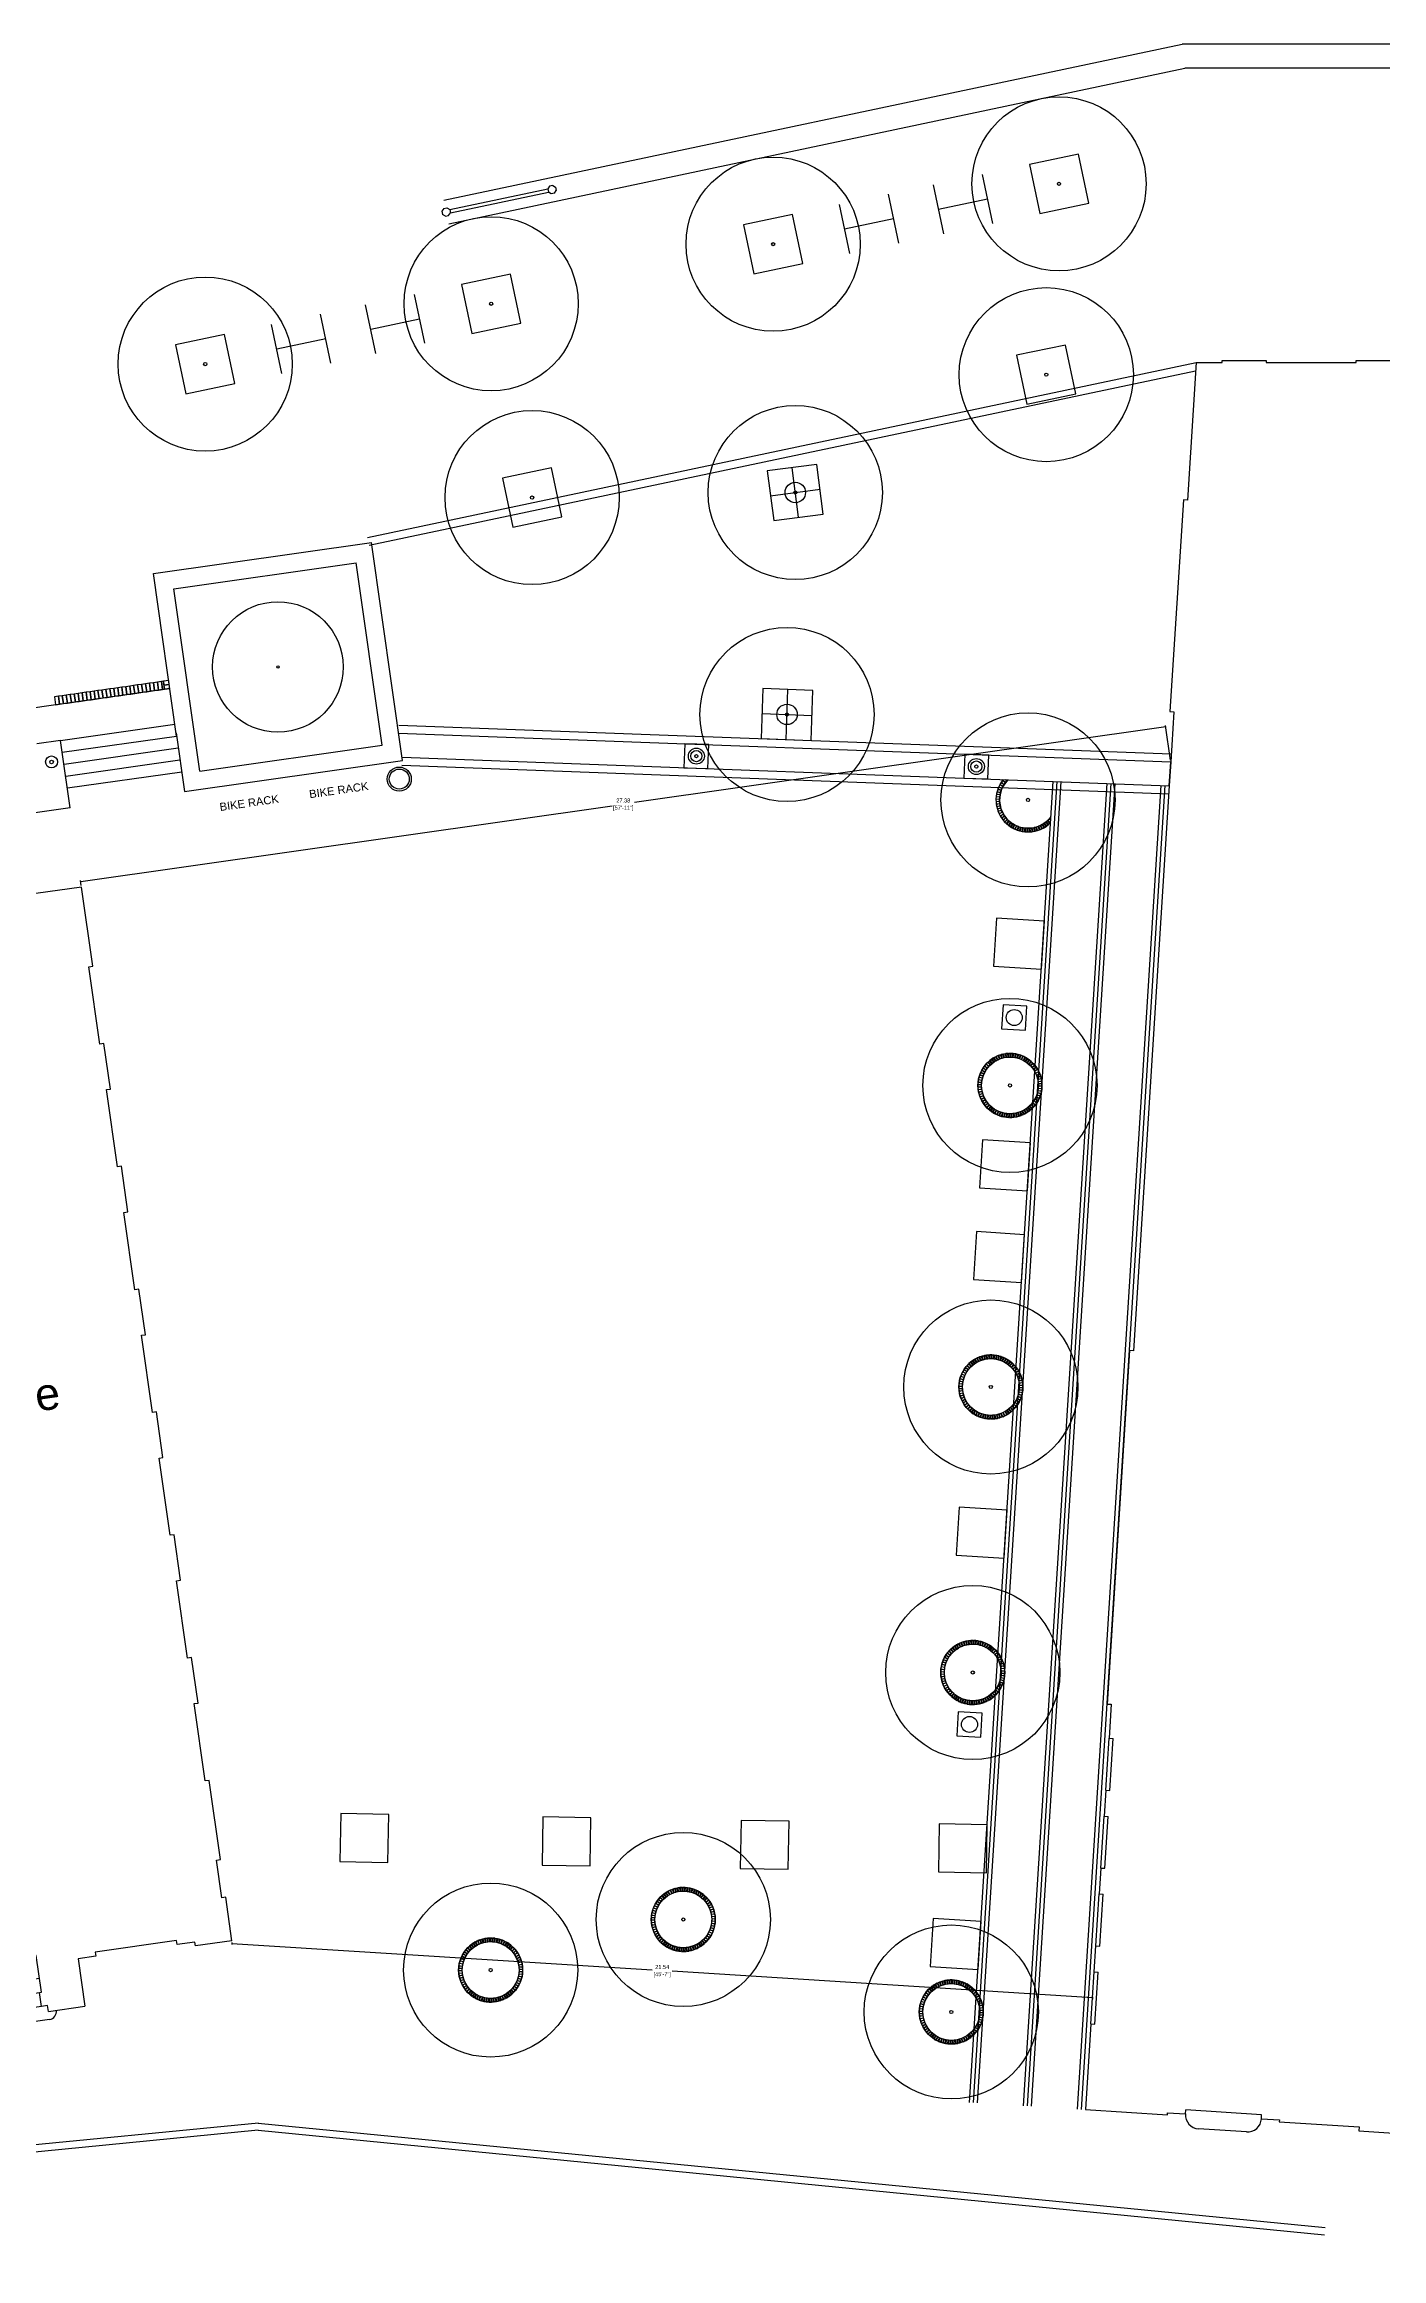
# Model space of a CAD drawing. Extents: x 4 to 262, y -261 to 351.
# Drawn here: x 83.2 to 116.6, y 247.6 to 302.9 of the extents above; entities that cross this region are included whole.
import ezdxf

# ---------------------------------------------------------------- set-up
doc = ezdxf.new("R2010")
doc.units = 0
doc.header["$LTSCALE"] = 0.1
doc.header["$MEASUREMENT"] = 0
doc.header["$PDMODE"] = 3
doc.linetypes.add('DASHEDX2', pattern=[1.5, 1, -0.5])
doc.layers.get('0').update_dxf_attribs({"color": 102})
for name, color, linetype in [('Above', 2, 'Continuous'), ('Cars', 4, 'Continuous'), ('Details', 9, 'Continuous'), ('Edge', 1, 'Continuous'), ('Hatch and Paving', 252, 'Continuous'), ('HIDDEN', 204, 'Continuous'), ('Poche', 6, 'Continuous'), ('Text', 7, 'Continuous'), ('Trees', 3, 'Continuous')]:
    doc.layers.add(name, color=color, linetype=linetype)
doc.styles.get("Standard").update_dxf_attribs({"font": 'Arial.ttf'})
doc.dimstyles.get("Standard").update_dxf_attribs({"dimtxt": 0.1, "dimasz": 0.03, "dimexe": 0.03, "dimexo": 0.04, "dimgap": 0.04, "dimtad": 0, "dimtih": 1, "dimtoh": 1, "dimzin": 0, "dimdsep": 46, "dimtxsty": 'Standard', "dimblk": 'ARCHTICK', "dimblk1": 'ARCHTICK', "dimblk2": 'ARCHTICK', "dimcen": 0.09, "dimclrd": 256, "dimclre": 256, "dimadec": 0, "dimazin": 0, "dimtfac": 1, "dimtofl": 0, "dimtmove": 1, "dimatfit": 3, "dimfxl": 1, "dimtolj": 1, "dimtzin": 0, "dimlwe": -1, "dimarcsym": 0})

# ---------------------------------------------------------------- blocks, each defined once
blk = doc.blocks.new('Tree 1')
for radius in [2.175, 0.04]:
    blk.add_circle((19.781, 19.848), radius)
blk = doc.blocks.new('Trash Can 1')
at = {"layer": 'Edge'}
blk.add_lwpolyline([(104.689, 206.385), (105.289, 206.385), (105.289, 206.985), (104.689, 206.985)], close=True, dxfattribs=at)
blk.add_circle((104.989, 206.685), 0.2, dxfattribs=at)
blk = doc.blocks.new('*U79')
at = {"layer": 'Hatch and Paving'}
blk.add_lwpolyline([(-0.025, -0.045), (0.025, -0.045), (0.025, 0.045), (-0.025, 0.045)], close=True, dxfattribs=at)
blk = doc.blocks.new('*U80')
at = {"layer": 'Poche', "color": 0, "linetype": 'ByBlock', "lineweight": -2, "transparency": 16777216}
for p, rotation in [((135.379, 214.164), 67.5), ((135.404, 214.218), 63), ((135.433, 214.27), 58.50000000000001), ((135.466, 214.319), 54), ((135.503, 214.366), 49.50000000000001), ((135.543, 214.409), 45), ((135.587, 214.45), 40.49999999999999), ((135.633, 214.486), 35.99999999999999), ((135.682, 214.519), 31.50000000000001), ((135.734, 214.548), 27), ((135.788, 214.573), 22.5), ((135.844, 214.594), 17.99999999999999), ((135.901, 214.61), 13.49999999999998), ((135.959, 214.621), 8.999999999999945), ((136.018, 214.628), 4.499999999999928), ((136.136, 214.628), 355.5000000000001), ((136.195, 214.621), 351.0000000000001), ((136.253, 214.61), 346.5000000000001), ((136.31, 214.594), 342.0000000000001), ((136.366, 214.573), 337.5000000000001), ((136.42, 214.548), 333), ((136.471, 214.519), 328.5), ((136.521, 214.486), 324), ((136.567, 214.45), 319.5), ((136.611, 214.409), 315), ((136.651, 214.366), 310.5), ((136.688, 214.319), 306), ((136.721, 214.27), 301.5), ((136.75, 214.218), 297), ((136.774, 214.164), 292.5000000000001), ((135.324, 213.935), 85.5), ((135.322, 213.876), 90), ((135.324, 213.816), 94.5), ((135.331, 213.994), 81), ((135.331, 213.757), 99.00000000000001), ((135.343, 214.052), 76.5), ((135.343, 213.699), 103.5), ((135.359, 214.109), 72), ((135.359, 213.642), 108), ((135.379, 213.587), 112.5), ((136.774, 213.587), 247.5), ((136.795, 214.109), 288), ((136.795, 213.642), 252), ((136.811, 214.052), 283.5000000000001), ((136.811, 213.699), 256.5), ((136.823, 213.994), 279), ((136.823, 213.757), 261), ((136.83, 213.935), 274.5), ((136.83, 213.816), 265.5), ((136.832, 213.876), 270), ((135.404, 213.533), 117), ((135.433, 213.481), 121.5), ((135.466, 213.432), 126), ((135.503, 213.385), 130.5), ((135.543, 213.342), 135), ((135.587, 213.301), 139.5), ((135.633, 213.265), 144), ((135.682, 213.232), 148.5), ((135.734, 213.203), 153), ((135.788, 213.178), 157.5), ((135.844, 213.157), 162.0000000000001), ((135.901, 213.141), 166.5000000000001), ((135.959, 213.13), 171), ((136.018, 213.123), 175.5000000000001), ((136.077, 213.121), 180), ((136.136, 213.123), 184.4999999999999), ((136.195, 213.13), 189), ((136.253, 213.141), 193.4999999999999), ((136.31, 213.157), 198), ((136.366, 213.178), 202.5), ((136.42, 213.203), 207), ((136.471, 213.232), 211.5), ((136.521, 213.265), 216), ((136.567, 213.301), 220.5), ((136.611, 213.342), 225.0000000000001), ((136.651, 213.385), 229.5), ((136.688, 213.432), 234), ((136.721, 213.481), 238.5), ((136.75, 213.533), 243)]:
    blk.add_blockref('*U79', p, dxfattribs=dict(at, rotation=rotation))
blk.add_blockref('*U79', (136.077, 214.631), dxfattribs=at)
blk = doc.blocks.new('Lamp 2')
at = {"layer": 'Details'}
blk.add_lwpolyline([(108.183, 231.794), (108.783, 231.794), (108.783, 232.394), (108.183, 232.394)], close=True, dxfattribs=at)
for radius in [0.2, 0.14]:
    blk.add_circle((108.483, 232.094), radius, dxfattribs=at)
at = {"layer": 'Poche'}
blk.add_circle((108.483, 232.094), 0.04, dxfattribs=at)
blk = doc.blocks.new('Trash Can 2')
at = {"layer": 'Edge'}
for radius in [0.3, 0.25]:
    blk.add_circle((98.649, 228.958), radius, dxfattribs=at)
blk = doc.blocks.new('RISD Auditorium')
at = {"layer": 'Above', "linetype": 'DASHEDX2'}
for p, q in [((138.366, 283.258), (140.062, 283.366)), ((142.358, 283.511), (144.054, 283.618)), ((134.374, 283.006), (136.07, 283.113))]:
    blk.add_line(p, q, dxfattribs=at)
at = {"layer": 'Edge'}
for p, q in [((126.796, 246.661), (126.796, 247.961)), ((126.796, 244.711), (126.796, 246.011)), ((126.796, 242.761), (126.796, 244.061)), ((126.796, 240.811), (126.796, 242.111)), ((130.846, 238.361), (129.646, 238.361))]:
    blk.add_line(p, q, dxfattribs=at)
for centre, start, end in [((129.646, 238.711), 180, 270), ((130.846, 238.711), 270, 0)]:
    blk.add_arc(centre, 0.35, start, end, dxfattribs=at)
at = {"layer": 'Poche'}
for p, q in [((150.995, 283.992), (149.897, 283.923)), ((149.897, 283.923), (149.9, 283.873)), ((150.998, 283.943), (150.995, 283.992)), ((151.647, 283.984), (150.998, 283.943)), ((151.696, 238.661), (151.647, 283.984)), ((140.212, 283.375), (140.062, 283.366)), ((140.062, 283.366), (140.11, 282.617)), ((140.39, 283.417), (140.21, 283.405)), ((140.21, 283.405), (140.212, 283.375)), ((140.658, 283.454), (140.389, 283.436)), ((140.389, 283.436), (140.39, 283.417)), ((140.656, 283.488), (141.754, 283.558)), ((140.656, 283.488), (140.658, 283.454)), ((141.754, 283.558), (141.756, 283.523)), ((141.756, 283.523), (142.025, 283.54)), ((142.025, 283.54), (142.027, 283.52)), ((142.027, 283.52), (142.206, 283.531)), ((142.206, 283.531), (142.208, 283.502)), ((142.208, 283.502), (142.358, 283.511)), ((142.358, 283.511), (142.405, 282.762)), ((144.204, 283.628), (144.054, 283.618)), ((144.054, 283.618), (144.102, 282.87)), ((144.382, 283.669), (144.202, 283.658)), ((144.202, 283.658), (144.204, 283.628)), ((144.65, 283.706), (144.381, 283.689)), ((144.381, 283.689), (144.382, 283.669)), ((146.594, 283.864), (144.648, 283.741)), ((144.648, 283.741), (144.65, 283.706)), ((146.603, 283.715), (146.594, 283.864)), ((147.651, 283.781), (146.603, 283.715)), ((147.655, 283.731), (147.651, 283.781)), ((149.9, 283.873), (147.655, 283.731)), ((130.785, 282.713), (131.833, 282.78)), ((131.824, 282.93), (133.77, 283.053)), ((131.833, 282.78), (131.824, 282.93)), ((133.77, 283.053), (133.772, 283.018)), ((133.772, 283.018), (134.041, 283.035)), ((134.041, 283.035), (134.043, 283.015)), ((134.043, 283.015), (134.222, 283.026)), ((134.222, 283.026), (134.224, 282.996)), ((134.224, 282.996), (134.374, 283.006)), ((134.374, 283.006), (134.421, 282.257)), ((136.22, 283.123), (136.07, 283.113)), ((136.07, 283.113), (136.118, 282.365)), ((136.398, 283.164), (136.218, 283.153)), ((136.218, 283.153), (136.22, 283.123)), ((136.666, 283.201), (136.397, 283.184)), ((136.397, 283.184), (136.398, 283.164)), ((136.664, 283.236), (137.762, 283.305)), ((136.664, 283.236), (136.666, 283.201)), ((137.762, 283.305), (137.764, 283.27)), ((137.764, 283.27), (138.033, 283.287)), ((138.033, 283.287), (138.035, 283.267)), ((138.035, 283.267), (138.214, 283.279)), ((138.214, 283.279), (138.216, 283.249)), ((138.216, 283.249), (138.366, 283.258)), ((138.366, 283.258), (138.413, 282.51)), ((139.285, 282.189), (139.238, 282.938)), ((142.405, 282.762), (144.102, 282.87)), ((143.277, 282.442), (143.23, 283.19)), ((126.796, 282.411), (127.445, 282.452)), ((126.796, 282.411), (126.796, 278.961)), ((127.442, 282.502), (128.54, 282.571)), ((127.445, 282.452), (127.442, 282.502)), ((128.54, 282.571), (128.543, 282.521)), ((128.543, 282.521), (130.788, 282.664)), ((130.788, 282.664), (130.785, 282.713)), ((134.421, 282.257), (136.118, 282.365)), ((135.293, 281.937), (135.246, 282.685)), ((138.413, 282.51), (140.11, 282.617)), ((126.796, 278.961), (126.696, 278.961)), ((126.696, 278.961), (126.696, 273.661)), ((126.696, 273.661), (126.796, 273.661)), ((126.796, 273.661), (126.796, 272.411)), ((126.796, 272.411), (126.796, 271.811)), ((126.796, 271.811), (126.796, 257.661)), ((126.796, 257.661), (126.696, 257.661)), ((126.696, 257.661), (126.696, 248.811)), ((126.696, 248.811), (126.796, 248.811)), ((126.796, 248.811), (126.796, 247.961)), ((126.796, 247.961), (126.896, 247.961)), ((126.896, 246.661), (126.896, 247.961)), ((126.796, 246.661), (126.796, 246.011)), ((126.796, 246.661), (126.896, 246.661)), ((126.796, 246.661), (126.896, 246.661)), ((126.796, 246.011), (126.896, 246.011)), ((126.896, 244.711), (126.896, 246.011)), ((126.796, 244.711), (126.796, 244.061)), ((126.796, 244.711), (126.896, 244.711)), ((126.796, 244.711), (126.896, 244.711)), ((126.796, 244.061), (126.896, 244.061)), ((126.896, 242.761), (126.896, 244.061)), ((126.796, 242.761), (126.896, 242.761)), ((126.796, 242.111), (126.796, 242.761)), ((126.796, 242.761), (126.896, 242.761)), ((126.796, 242.111), (126.896, 242.111)), ((126.896, 240.811), (126.896, 242.111)), ((126.796, 240.811), (126.796, 238.661)), ((126.796, 240.811), (126.896, 240.811)), ((126.796, 238.661), (128.846, 238.661)), ((128.846, 238.661), (128.846, 238.711)), ((128.846, 238.711), (129.296, 238.711)), ((129.296, 238.711), (129.296, 238.811)), ((131.196, 238.811), (129.296, 238.811)), ((131.196, 238.711), (131.196, 238.811)), ((131.196, 238.711), (131.646, 238.711)), ((131.646, 238.711), (131.646, 238.661)), ((131.646, 238.661), (133.646, 238.661)), ((133.646, 238.661), (133.646, 238.561)), ((133.646, 238.561), (144.846, 238.561)), ((144.846, 238.561), (144.846, 238.661)), ((144.846, 238.661), (146.846, 238.661)), ((146.846, 238.661), (146.846, 238.711)), ((146.846, 238.711), (149.696, 238.711)), ((149.696, 238.711), (149.696, 238.661)), ((149.696, 238.661), (151.696, 238.661))]:
    blk.add_line(p, q, dxfattribs=at)
at = {"layer": 'Text', "insert": (133.053, 259.916), "char_height": 0.8, "attachment_point": 1}
blk.add_mtext_dynamic_manual_height_columns('\\pi2.356;RISD Auditorium', width=12.78844, gutter_width=1, heights=[0], dxfattribs=at)
blk = doc.blocks.new('Market House')
at = {"layer": 'Edge'}
for p, q in [((82.689, 200.644), (80.319, 200.644)), ((80.369, 200.294), (82.639, 200.294)), ((82.639, 199.944), (80.369, 199.944)), ((82.789, 199.594), (80.219, 199.594))]:
    blk.add_line(p, q, dxfattribs=at)
for centre, start, end in [((80.219, 199.794), 180, 270), ((82.789, 199.794), 270, 0)]:
    blk.add_arc(centre, 0.2, start, end, dxfattribs=at)
at = {"layer": 'Poche'}
for p, q in [((75.429, 225.494), (75.429, 227.494)), ((75.429, 227.494), (77.429, 227.494)), ((77.429, 227.494), (77.429, 227.394)), ((79.379, 227.394), (79.379, 227.494)), ((79.379, 227.494), (80.529, 227.494)), ((80.529, 227.394), (80.529, 227.494)), ((83.629, 227.494), (82.479, 227.494)), ((82.479, 227.494), (82.479, 227.394)), ((83.629, 227.394), (83.629, 227.494)), ((87.579, 227.494), (85.579, 227.494)), ((85.579, 227.494), (85.579, 227.394)), ((87.579, 225.494), (87.579, 227.494)), ((77.429, 227.394), (79.379, 227.394)), ((82.479, 227.394), (80.529, 227.394)), ((85.579, 227.394), (83.629, 227.394)), ((75.529, 225.494), (75.429, 225.494)), ((75.529, 223.544), (75.529, 225.494)), ((87.479, 225.494), (87.579, 225.494)), ((87.479, 223.544), (87.479, 225.494)), ((75.429, 223.544), (75.529, 223.544)), ((75.429, 222.394), (75.429, 223.544)), ((87.579, 223.544), (87.479, 223.544)), ((87.579, 222.394), (87.579, 223.544)), ((75.529, 222.394), (75.429, 222.394)), ((75.529, 220.444), (75.529, 222.394)), ((87.479, 222.394), (87.579, 222.394)), ((87.479, 220.444), (87.479, 222.394)), ((75.429, 220.444), (75.529, 220.444)), ((75.429, 219.294), (75.429, 220.444)), ((87.579, 220.444), (87.479, 220.444)), ((87.579, 219.294), (87.579, 220.444)), ((75.529, 219.294), (75.429, 219.294)), ((75.529, 217.344), (75.529, 219.294)), ((87.479, 219.294), (87.579, 219.294)), ((87.479, 217.344), (87.479, 219.294)), ((75.429, 217.344), (75.529, 217.344)), ((75.429, 216.194), (75.429, 217.344)), ((87.579, 217.344), (87.479, 217.344)), ((87.579, 216.194), (87.579, 217.344)), ((75.529, 216.194), (75.429, 216.194)), ((75.529, 214.244), (75.529, 216.194)), ((87.479, 216.194), (87.579, 216.194)), ((87.479, 214.244), (87.479, 216.194)), ((76.294, 215.24), (74.763, 215.24)), ((75.429, 214.244), (75.529, 214.244)), ((75.429, 213.094), (75.429, 214.244)), ((87.579, 214.244), (87.479, 214.244)), ((87.579, 213.094), (87.579, 214.244)), ((75.529, 213.094), (75.429, 213.094)), ((75.529, 211.144), (75.529, 213.094)), ((87.479, 213.094), (87.579, 213.094)), ((87.479, 211.144), (87.479, 213.094)), ((75.429, 211.144), (75.529, 211.144)), ((75.429, 209.994), (75.429, 211.144)), ((87.579, 211.144), (87.479, 211.144)), ((87.579, 209.994), (87.579, 211.144)), ((75.529, 209.994), (75.429, 209.994)), ((75.529, 208.044), (75.529, 209.994)), ((87.479, 209.994), (87.579, 209.994)), ((87.479, 208.044), (87.479, 209.994)), ((75.429, 208.044), (75.529, 208.044)), ((75.429, 206.894), (75.429, 208.044)), ((87.579, 208.044), (87.479, 208.044)), ((87.579, 206.894), (87.579, 208.044)), ((75.529, 206.894), (75.429, 206.894)), ((75.529, 204.944), (75.529, 206.894)), ((87.479, 204.944), (87.479, 206.894)), ((87.479, 206.894), (87.579, 206.894)), ((75.429, 202.944), (75.429, 204.944)), ((75.429, 204.944), (75.529, 204.944)), ((87.579, 204.944), (87.479, 204.944)), ((87.579, 202.944), (87.579, 204.944)), ((75.529, 202.944), (75.429, 202.944)), ((75.529, 201.994), (75.529, 202.944)), ((87.479, 201.994), (87.479, 202.944)), ((87.479, 202.944), (87.579, 202.944)), ((75.429, 200.894), (75.429, 201.994)), ((75.429, 201.994), (75.529, 201.994)), ((81.479, 201.172), (81.479, 202.01)), ((87.579, 201.994), (87.479, 201.994)), ((87.579, 200.894), (87.579, 201.994)), ((82.639, 201.494), (80.369, 201.494)), ((80.369, 201.224), (80.369, 201.494)), ((82.639, 201.224), (82.639, 201.494)), ((75.429, 200.894), (76.349, 200.894)), ((76.349, 200.894), (76.349, 200.994)), ((76.349, 200.994), (76.799, 200.994)), ((76.799, 200.994), (76.799, 201.094)), ((76.799, 201.094), (78.849, 201.094)), ((78.849, 201.094), (78.849, 200.994)), ((78.849, 200.994), (79.299, 200.994)), ((79.299, 200.994), (79.299, 199.794)), ((80.319, 200.294), (80.319, 201.224)), ((80.319, 201.224), (80.369, 201.224)), ((82.689, 201.224), (82.639, 201.224)), ((82.689, 200.294), (82.689, 201.224)), ((84.159, 200.994), (83.709, 200.994)), ((83.709, 200.994), (83.709, 199.794)), ((86.209, 201.094), (84.159, 201.094)), ((84.159, 201.094), (84.159, 200.994)), ((86.209, 200.994), (86.209, 201.094)), ((86.659, 200.994), (86.209, 200.994)), ((86.659, 200.894), (86.659, 200.994)), ((87.579, 200.894), (86.659, 200.894)), ((80.219, 199.794), (79.299, 199.794)), ((80.219, 199.794), (80.219, 199.944)), ((80.219, 199.944), (80.369, 199.944)), ((80.369, 200.294), (80.319, 200.294)), ((80.369, 199.944), (80.369, 200.294)), ((82.639, 199.944), (82.639, 200.294)), ((82.639, 200.294), (82.689, 200.294)), ((82.789, 199.944), (82.639, 199.944)), ((82.789, 199.794), (82.789, 199.944)), ((82.789, 199.794), (83.709, 199.794))]:
    blk.add_line(p, q, dxfattribs=at)
at = {"layer": 'Text', "insert": (75.312, 215.475), "char_height": 0.8, "attachment_point": 1}
blk.add_mtext_dynamic_manual_height_columns('\\pi2.9836;Market House', width=12.78844, gutter_width=1, heights=[0], dxfattribs=at)
blk = doc.blocks.new('*U96')
at = {"layer": 'Hatch and Paving'}
blk.add_lwpolyline([(-0.025, -0.045), (0.025, -0.045), (0.025, 0.045), (-0.025, 0.045)], close=True, dxfattribs=at)
blk = doc.blocks.new('*U97')
at = {"layer": 'Poche', "color": 0, "linetype": 'ByBlock', "lineweight": -2, "transparency": 16777216}
for p, rotation in [((135.379, 214.164), 67.5), ((135.404, 214.218), 63), ((135.433, 214.27), 58.50000000000001), ((135.466, 214.319), 54), ((135.503, 214.366), 49.50000000000001), ((135.543, 214.409), 45), ((135.587, 214.45), 40.49999999999999), ((135.633, 214.486), 35.99999999999999), ((135.682, 214.519), 31.50000000000001), ((135.734, 214.548), 27), ((135.788, 214.573), 22.5), ((135.844, 214.594), 17.99999999999999), ((135.901, 214.61), 13.49999999999998), ((135.959, 214.621), 8.999999999999945), ((136.018, 214.628), 4.499999999999928), ((136.136, 214.628), 355.5000000000001), ((136.195, 214.621), 351.0000000000001), ((136.253, 214.61), 346.5000000000001), ((136.31, 214.594), 342.0000000000001), ((136.366, 214.573), 337.5000000000001), ((136.42, 214.548), 333), ((136.471, 214.519), 328.5), ((136.521, 214.486), 324), ((136.567, 214.45), 319.5), ((136.611, 214.409), 315), ((136.651, 214.366), 310.5), ((136.688, 214.319), 306), ((136.721, 214.27), 301.5), ((136.75, 214.218), 297), ((136.774, 214.164), 292.5000000000001), ((135.324, 213.935), 85.5), ((135.322, 213.876), 90), ((135.324, 213.816), 94.5), ((135.331, 213.994), 81), ((135.331, 213.757), 99.00000000000001), ((135.343, 214.052), 76.5), ((135.343, 213.699), 103.5), ((135.359, 214.109), 72), ((135.359, 213.642), 108), ((135.379, 213.587), 112.5), ((136.774, 213.587), 247.5), ((136.795, 214.109), 288), ((136.795, 213.642), 252), ((136.811, 214.052), 283.5000000000001), ((136.811, 213.699), 256.5), ((136.823, 213.994), 279), ((136.823, 213.757), 261), ((136.83, 213.935), 274.5), ((136.83, 213.816), 265.5), ((136.832, 213.876), 270), ((135.404, 213.533), 117), ((135.433, 213.481), 121.5), ((135.466, 213.432), 126), ((135.503, 213.385), 130.5), ((135.543, 213.342), 135), ((135.587, 213.301), 139.5), ((135.633, 213.265), 144), ((135.682, 213.232), 148.5), ((135.734, 213.203), 153), ((135.788, 213.178), 157.5), ((135.844, 213.157), 162.0000000000001), ((135.901, 213.141), 166.5000000000001), ((135.959, 213.13), 171), ((136.018, 213.123), 175.5000000000001), ((136.077, 213.121), 180), ((136.136, 213.123), 184.4999999999999), ((136.195, 213.13), 189), ((136.253, 213.141), 193.4999999999999), ((136.31, 213.157), 198), ((136.366, 213.178), 202.5), ((136.42, 213.203), 207), ((136.471, 213.232), 211.5), ((136.521, 213.265), 216), ((136.567, 213.301), 220.5), ((136.611, 213.342), 225.0000000000001), ((136.651, 213.385), 229.5), ((136.688, 213.432), 234), ((136.721, 213.481), 238.5), ((136.75, 213.533), 243)]:
    blk.add_blockref('*U96', p, dxfattribs=dict(at, rotation=rotation))
blk.add_blockref('*U96', (136.077, 214.631), dxfattribs=at)
blk = doc.blocks.new('*U98')
at = {"layer": 'Hatch and Paving'}
blk.add_lwpolyline([(-0.025, -0.045), (0.025, -0.045), (0.025, 0.045), (-0.025, 0.045)], close=True, dxfattribs=at)
blk = doc.blocks.new('*U99')
at = {"layer": 'Poche', "color": 0, "linetype": 'ByBlock', "lineweight": -2, "transparency": 16777216}
for p, rotation in [((135.379, 214.164), 67.5), ((135.404, 214.218), 63), ((135.433, 214.27), 58.50000000000001), ((135.466, 214.319), 54), ((135.503, 214.366), 49.50000000000001), ((135.543, 214.409), 45), ((135.587, 214.45), 40.49999999999999), ((135.633, 214.486), 35.99999999999999), ((135.682, 214.519), 31.50000000000001), ((135.734, 214.548), 27), ((135.788, 214.573), 22.5), ((135.844, 214.594), 17.99999999999999), ((135.901, 214.61), 13.49999999999998), ((135.959, 214.621), 8.999999999999945), ((136.018, 214.628), 4.499999999999928), ((136.136, 214.628), 355.5000000000001), ((136.195, 214.621), 351.0000000000001), ((136.253, 214.61), 346.5000000000001), ((136.31, 214.594), 342.0000000000001), ((136.366, 214.573), 337.5000000000001), ((136.42, 214.548), 333), ((136.471, 214.519), 328.5), ((136.521, 214.486), 324), ((136.567, 214.45), 319.5), ((136.611, 214.409), 315), ((136.651, 214.366), 310.5), ((136.688, 214.319), 306), ((136.721, 214.27), 301.5), ((136.75, 214.218), 297), ((136.774, 214.164), 292.5000000000001), ((135.324, 213.935), 85.5), ((135.322, 213.876), 90), ((135.324, 213.816), 94.5), ((135.331, 213.994), 81), ((135.331, 213.757), 99.00000000000001), ((135.343, 214.052), 76.5), ((135.343, 213.699), 103.5), ((135.359, 214.109), 72), ((135.359, 213.642), 108), ((135.379, 213.587), 112.5), ((136.774, 213.587), 247.5), ((136.795, 214.109), 288), ((136.795, 213.642), 252), ((136.811, 214.052), 283.5000000000001), ((136.811, 213.699), 256.5), ((136.823, 213.994), 279), ((136.823, 213.757), 261), ((136.83, 213.935), 274.5), ((136.83, 213.816), 265.5), ((136.832, 213.876), 270), ((135.404, 213.533), 117), ((135.433, 213.481), 121.5), ((135.466, 213.432), 126), ((135.503, 213.385), 130.5), ((135.543, 213.342), 135), ((135.587, 213.301), 139.5), ((135.633, 213.265), 144), ((135.682, 213.232), 148.5), ((135.734, 213.203), 153), ((135.788, 213.178), 157.5), ((135.844, 213.157), 162.0000000000001), ((135.901, 213.141), 166.5000000000001), ((135.959, 213.13), 171), ((136.018, 213.123), 175.5000000000001), ((136.077, 213.121), 180), ((136.136, 213.123), 184.4999999999999), ((136.195, 213.13), 189), ((136.253, 213.141), 193.4999999999999), ((136.31, 213.157), 198), ((136.366, 213.178), 202.5), ((136.42, 213.203), 207), ((136.471, 213.232), 211.5), ((136.521, 213.265), 216), ((136.567, 213.301), 220.5), ((136.611, 213.342), 225.0000000000001), ((136.651, 213.385), 229.5), ((136.688, 213.432), 234), ((136.721, 213.481), 238.5), ((136.75, 213.533), 243)]:
    blk.add_blockref('*U98', p, dxfattribs=dict(at, rotation=rotation))
blk.add_blockref('*U98', (136.077, 214.631), dxfattribs=at)
blk = doc.blocks.new('*U100')
at = {"layer": 'Hatch and Paving'}
blk.add_lwpolyline([(-0.025, -0.045), (0.025, -0.045), (0.025, 0.045), (-0.025, 0.045)], close=True, dxfattribs=at)
blk = doc.blocks.new('*U101')
at = {"layer": 'Poche', "color": 0, "linetype": 'ByBlock', "lineweight": -2, "transparency": 16777216}
for p, rotation in [((135.379, 214.164), 67.5), ((135.404, 214.218), 63), ((135.433, 214.27), 58.50000000000001), ((135.466, 214.319), 54), ((135.503, 214.366), 49.50000000000001), ((135.543, 214.409), 45), ((135.587, 214.45), 40.49999999999999), ((135.633, 214.486), 35.99999999999999), ((135.682, 214.519), 31.50000000000001), ((135.734, 214.548), 27), ((135.788, 214.573), 22.5), ((135.844, 214.594), 17.99999999999999), ((135.901, 214.61), 13.49999999999998), ((135.959, 214.621), 8.999999999999945), ((136.018, 214.628), 4.499999999999928), ((136.136, 214.628), 355.5000000000001), ((136.195, 214.621), 351.0000000000001), ((136.253, 214.61), 346.5000000000001), ((136.31, 214.594), 342.0000000000001), ((136.366, 214.573), 337.5000000000001), ((136.42, 214.548), 333), ((136.471, 214.519), 328.5), ((136.521, 214.486), 324), ((136.567, 214.45), 319.5), ((136.611, 214.409), 315), ((136.651, 214.366), 310.5), ((136.688, 214.319), 306), ((136.721, 214.27), 301.5), ((136.75, 214.218), 297), ((136.774, 214.164), 292.5000000000001), ((135.324, 213.935), 85.5), ((135.322, 213.876), 90), ((135.324, 213.816), 94.5), ((135.331, 213.994), 81), ((135.331, 213.757), 99.00000000000001), ((135.343, 214.052), 76.5), ((135.343, 213.699), 103.5), ((135.359, 214.109), 72), ((135.359, 213.642), 108), ((135.379, 213.587), 112.5), ((136.774, 213.587), 247.5), ((136.795, 214.109), 288), ((136.795, 213.642), 252), ((136.811, 214.052), 283.5000000000001), ((136.811, 213.699), 256.5), ((136.823, 213.994), 279), ((136.823, 213.757), 261), ((136.83, 213.935), 274.5), ((136.83, 213.816), 265.5), ((136.832, 213.876), 270), ((135.404, 213.533), 117), ((135.433, 213.481), 121.5), ((135.466, 213.432), 126), ((135.503, 213.385), 130.5), ((135.543, 213.342), 135), ((135.587, 213.301), 139.5), ((135.633, 213.265), 144), ((135.682, 213.232), 148.5), ((135.734, 213.203), 153), ((135.788, 213.178), 157.5), ((135.844, 213.157), 162.0000000000001), ((135.901, 213.141), 166.5000000000001), ((135.959, 213.13), 171), ((136.018, 213.123), 175.5000000000001), ((136.077, 213.121), 180), ((136.136, 213.123), 184.4999999999999), ((136.195, 213.13), 189), ((136.253, 213.141), 193.4999999999999), ((136.31, 213.157), 198), ((136.366, 213.178), 202.5), ((136.42, 213.203), 207), ((136.471, 213.232), 211.5), ((136.521, 213.265), 216), ((136.567, 213.301), 220.5), ((136.611, 213.342), 225.0000000000001), ((136.651, 213.385), 229.5), ((136.688, 213.432), 234), ((136.721, 213.481), 238.5), ((136.75, 213.533), 243)]:
    blk.add_blockref('*U100', p, dxfattribs=dict(at, rotation=rotation))
blk.add_blockref('*U100', (136.077, 214.631), dxfattribs=at)
blk = doc.blocks.new('*U102')
at = {"layer": 'Hatch and Paving'}
blk.add_lwpolyline([(-0.025, -0.045), (0.025, -0.045), (0.025, 0.045), (-0.025, 0.045)], close=True, dxfattribs=at)
blk = doc.blocks.new('*U103')
at = {"layer": 'Poche', "color": 0, "linetype": 'ByBlock', "lineweight": -2, "transparency": 16777216}
for p, rotation in [((135.379, 214.164), 67.5), ((135.404, 214.218), 63), ((135.433, 214.27), 58.50000000000001), ((135.466, 214.319), 54), ((135.503, 214.366), 49.50000000000001), ((135.543, 214.409), 45), ((135.587, 214.45), 40.49999999999999), ((135.633, 214.486), 35.99999999999999), ((135.682, 214.519), 31.50000000000001), ((135.734, 214.548), 27), ((135.788, 214.573), 22.5), ((135.844, 214.594), 17.99999999999999), ((135.901, 214.61), 13.49999999999998), ((135.959, 214.621), 8.999999999999945), ((136.018, 214.628), 4.499999999999928), ((136.136, 214.628), 355.5000000000001), ((136.195, 214.621), 351.0000000000001), ((136.253, 214.61), 346.5000000000001), ((136.31, 214.594), 342.0000000000001), ((136.366, 214.573), 337.5000000000001), ((136.42, 214.548), 333), ((136.471, 214.519), 328.5), ((136.521, 214.486), 324), ((136.567, 214.45), 319.5), ((136.611, 214.409), 315), ((136.651, 214.366), 310.5), ((136.688, 214.319), 306), ((136.721, 214.27), 301.5), ((136.75, 214.218), 297), ((136.774, 214.164), 292.5000000000001), ((135.324, 213.935), 85.5), ((135.322, 213.876), 90), ((135.324, 213.816), 94.5), ((135.331, 213.994), 81), ((135.331, 213.757), 99.00000000000001), ((135.343, 214.052), 76.5), ((135.343, 213.699), 103.5), ((135.359, 214.109), 72), ((135.359, 213.642), 108), ((135.379, 213.587), 112.5), ((136.774, 213.587), 247.5), ((136.795, 214.109), 288), ((136.795, 213.642), 252), ((136.811, 214.052), 283.5000000000001), ((136.811, 213.699), 256.5), ((136.823, 213.994), 279), ((136.823, 213.757), 261), ((136.83, 213.935), 274.5), ((136.83, 213.816), 265.5), ((136.832, 213.876), 270), ((135.404, 213.533), 117), ((135.433, 213.481), 121.5), ((135.466, 213.432), 126), ((135.503, 213.385), 130.5), ((135.543, 213.342), 135), ((135.587, 213.301), 139.5), ((135.633, 213.265), 144), ((135.682, 213.232), 148.5), ((135.734, 213.203), 153), ((135.788, 213.178), 157.5), ((135.844, 213.157), 162.0000000000001), ((135.901, 213.141), 166.5000000000001), ((135.959, 213.13), 171), ((136.018, 213.123), 175.5000000000001), ((136.077, 213.121), 180), ((136.136, 213.123), 184.4999999999999), ((136.195, 213.13), 189), ((136.253, 213.141), 193.4999999999999), ((136.31, 213.157), 198), ((136.366, 213.178), 202.5), ((136.42, 213.203), 207), ((136.471, 213.232), 211.5), ((136.521, 213.265), 216), ((136.567, 213.301), 220.5), ((136.611, 213.342), 225.0000000000001), ((136.651, 213.385), 229.5), ((136.688, 213.432), 234), ((136.721, 213.481), 238.5), ((136.75, 213.533), 243)]:
    blk.add_blockref('*U102', p, dxfattribs=dict(at, rotation=rotation))
blk.add_blockref('*U102', (136.077, 214.631), dxfattribs=at)
blk = doc.blocks.new('*U104')
at = {"layer": 'Hatch and Paving'}
blk.add_lwpolyline([(-0.025, -0.045), (0.025, -0.045), (0.025, 0.045), (-0.025, 0.045)], close=True, dxfattribs=at)
blk = doc.blocks.new('*U105')
at = {"layer": 'Poche', "color": 0, "linetype": 'ByBlock', "lineweight": -2, "transparency": 16777216}
for p, rotation in [((135.379, 214.164), 67.5), ((135.404, 214.218), 63), ((135.433, 214.27), 58.50000000000001), ((135.466, 214.319), 54), ((135.503, 214.366), 49.50000000000001), ((135.543, 214.409), 45), ((135.587, 214.45), 40.49999999999999), ((135.633, 214.486), 35.99999999999999), ((135.682, 214.519), 31.50000000000001), ((135.734, 214.548), 27), ((135.788, 214.573), 22.5), ((135.844, 214.594), 17.99999999999999), ((135.901, 214.61), 13.49999999999998), ((135.959, 214.621), 8.999999999999945), ((136.018, 214.628), 4.499999999999928), ((136.136, 214.628), 355.5000000000001), ((136.195, 214.621), 351.0000000000001), ((136.253, 214.61), 346.5000000000001), ((136.31, 214.594), 342.0000000000001), ((136.366, 214.573), 337.5000000000001), ((136.42, 214.548), 333), ((136.471, 214.519), 328.5), ((136.521, 214.486), 324), ((136.567, 214.45), 319.5), ((136.611, 214.409), 315), ((136.651, 214.366), 310.5), ((136.688, 214.319), 306), ((136.721, 214.27), 301.5), ((136.75, 214.218), 297), ((136.774, 214.164), 292.5000000000001), ((135.324, 213.935), 85.5), ((135.322, 213.876), 90), ((135.324, 213.816), 94.5), ((135.331, 213.994), 81), ((135.331, 213.757), 99.00000000000001), ((135.343, 214.052), 76.5), ((135.343, 213.699), 103.5), ((135.359, 214.109), 72), ((135.359, 213.642), 108), ((135.379, 213.587), 112.5), ((136.774, 213.587), 247.5), ((136.795, 214.109), 288), ((136.795, 213.642), 252), ((136.811, 214.052), 283.5000000000001), ((136.811, 213.699), 256.5), ((136.823, 213.994), 279), ((136.823, 213.757), 261), ((136.83, 213.935), 274.5), ((136.83, 213.816), 265.5), ((136.832, 213.876), 270), ((135.404, 213.533), 117), ((135.433, 213.481), 121.5), ((135.466, 213.432), 126), ((135.503, 213.385), 130.5), ((135.543, 213.342), 135), ((135.587, 213.301), 139.5), ((135.633, 213.265), 144), ((135.682, 213.232), 148.5), ((135.734, 213.203), 153), ((135.788, 213.178), 157.5), ((135.844, 213.157), 162.0000000000001), ((135.901, 213.141), 166.5000000000001), ((135.959, 213.13), 171), ((136.018, 213.123), 175.5000000000001), ((136.077, 213.121), 180), ((136.136, 213.123), 184.4999999999999), ((136.195, 213.13), 189), ((136.253, 213.141), 193.4999999999999), ((136.31, 213.157), 198), ((136.366, 213.178), 202.5), ((136.42, 213.203), 207), ((136.471, 213.232), 211.5), ((136.521, 213.265), 216), ((136.567, 213.301), 220.5), ((136.611, 213.342), 225.0000000000001), ((136.651, 213.385), 229.5), ((136.688, 213.432), 234), ((136.721, 213.481), 238.5), ((136.75, 213.533), 243)]:
    blk.add_blockref('*U104', p, dxfattribs=dict(at, rotation=rotation))
blk.add_blockref('*U104', (136.077, 214.631), dxfattribs=at)
blk = doc.blocks.new('_ArchTick')
at = {"color": 0, "linetype": 'ByBlock', "const_width": 0.15}
blk.add_lwpolyline([(-0.5, -0.5), (0.5, 0.5)], dxfattribs=at)
blk = doc.blocks.new('*D106')
at = {"layer": 'Defpoints', "color": 0, "transparency": 16777216}
for p in [(111.379, 284.959), (84.149, 281.966), (84.169, 281.83)]:
    blk.add_point(p, dxfattribs=at)
at = {"layer": 'Text', "lineweight": -2, "transparency": 16777216}
for p, q in [((111.254, 285.835), (97.983, 283.94)), ((84.149, 281.966), (97.421, 283.86))]:
    blk.add_line(p, q, dxfattribs=at)
at = {"layer": 'Text', "transparency": 16777216}
for p, q in [((111.374, 284.998), (111.25, 285.864)), ((84.163, 281.869), (84.145, 281.996))]:
    blk.add_line(p, q, dxfattribs=at)
at = {"layer": 'Text', "lineweight": -2, "transparency": 16777216, "xscale": 0.03, "yscale": 0.03, "zscale": 0.03}
for p, rotation in [((111.254, 285.835), 8.123174266140216), ((84.149, 281.966), 188.1231742661402)]:
    blk.add_blockref('_ArchTick', p, dxfattribs=dict(at, rotation=rotation))
at = {"layer": 'Text', "color": 0, "transparency": 16777216, "char_height": 0.1, "attachment_point": 5}
for s, insert in [('\\A1;27.38', (97.702, 283.991)), ('\\A1;[57\'-11"]', (97.702, 283.797))]:
    blk.add_mtext(s, dxfattribs=dict(at, insert=insert))
blk = doc.blocks.new('*D107')
at = {"layer": 'Defpoints', "color": 0, "transparency": 16777216}
for p in [(87.927, 255.497), (109.425, 254.071), (109.429, 254.136)]:
    blk.add_point(p, dxfattribs=at)
at = {"layer": 'Text', "transparency": 16777216}
for p, q in [((87.925, 255.457), (87.921, 255.401)), ((109.426, 254.096), (109.423, 254.041))]:
    blk.add_line(p, q, dxfattribs=at)
at = {"layer": 'Text', "lineweight": -2, "transparency": 16777216}
for p, q in [((87.923, 255.431), (98.427, 254.767)), ((109.425, 254.071), (98.921, 254.735))]:
    blk.add_line(p, q, dxfattribs=at)
at = {"layer": 'Text', "lineweight": -2, "transparency": 16777216, "xscale": 0.03, "yscale": 0.03, "zscale": 0.03}
for p, rotation in [((87.923, 255.431), 176.3789718401181), ((109.425, 254.071), 356.3789718401181)]:
    blk.add_blockref('_ArchTick', p, dxfattribs=dict(at, rotation=rotation))
at = {"layer": 'Text', "color": 0, "transparency": 16777216, "char_height": 0.1, "attachment_point": 5}
for s, insert in [('\\A1;[45\'-7"]', (98.674, 254.647)), ('\\A1;21.54', (98.674, 254.842))]:
    blk.add_mtext(s, dxfattribs=dict(at, insert=insert))
blk = doc.blocks.new('Tree Planter 1')
at = {"layer": 'Edge'}
blk.add_lwpolyline([(104.899, 228.657), (106.149, 228.657), (106.149, 229.907), (104.899, 229.907)], close=True, dxfattribs=at)
blk.add_circle((105.524, 229.282), 0.255, dxfattribs=at)
at = {"layer": 'HIDDEN'}
for p, q in [((105.524, 228.657), (105.524, 229.907)), ((104.899, 229.282), (106.149, 229.282))]:
    blk.add_line(p, q, dxfattribs=at)

msp = doc.modelspace()

# ---------------------------------------------------------------- linework, layer by layer
at = {"layer": 'Cars'}
for p, q in [((93.216, 298.992), (111.664, 302.889)), ((118.061, 302.889), (111.664, 302.889)), ((93.367, 298.758), (95.813, 299.275)), ((93.384, 298.68), (95.83, 299.196)), ((95.858, 299.345), (95.813, 299.276)), ((95.813, 299.276), (95.83, 299.195)), ((95.899, 299.15), (95.83, 299.195)), ((95.939, 299.362), (95.858, 299.345)), ((95.98, 299.167), (95.899, 299.15)), ((95.939, 299.362), (96.009, 299.317)), ((95.98, 299.167), (96.026, 299.236)), ((96.009, 299.317), (96.026, 299.236)), ((93.216, 298.787), (93.171, 298.718)), ((93.171, 298.718), (93.188, 298.637)), ((93.258, 298.592), (93.188, 298.637)), ((93.216, 298.787), (93.297, 298.804)), ((93.258, 298.592), (93.339, 298.609)), ((93.297, 298.804), (93.367, 298.759)), ((93.339, 298.609), (93.384, 298.678)), ((93.367, 298.759), (93.384, 298.678)), ((85.963, 289.662), (91.408, 290.439)), ((92.185, 284.994), (91.408, 290.439)), ((86.543, 285.603), (85.963, 289.662)), ((86.472, 289.28), (91.026, 289.93)), ((91.676, 285.376), (91.026, 289.93)), ((87.122, 284.726), (86.472, 289.28)), ((86.531, 285.685), (86.74, 284.217)), ((83.646, 285.493), (83.052, 285.408)), ((83.688, 285.196), (83.646, 285.493)), ((83.886, 283.81), (83.688, 285.196)), ((86.74, 284.217), (92.185, 284.994)), ((87.122, 284.726), (91.676, 285.376)), ((83.886, 283.81), (80.669, 283.351))]:
    msp.add_line(p, q, dxfattribs=at)
at = {"layer": 'Details'}
for p, q in [((93.34, 298.404), (111.727, 302.289)), ((118.061, 302.289), (111.727, 302.289)), ((105.708, 298.155), (105.45, 299.378)), ((106.931, 298.414), (106.673, 299.637)), ((103.36, 297.659), (103.102, 298.882)), ((104.583, 297.918), (104.325, 299.141)), ((105.579, 298.767), (106.802, 299.025)), ((104.454, 298.529), (103.231, 298.271)), ((92.744, 295.417), (92.486, 296.64)), ((90.396, 294.921), (90.138, 296.144)), ((91.521, 295.159), (91.263, 296.382)), ((89.173, 294.662), (88.915, 295.886)), ((90.267, 295.532), (89.044, 295.274)), ((91.392, 295.77), (92.615, 296.028)), ((91.316, 290.567), (112.012, 294.939)), ((91.357, 290.371), (111.998, 294.732)), ((86.373, 286.791), (82.071, 286.177)), ((83.646, 285.493), (86.5, 285.9)), ((92.088, 285.677), (111.379, 284.959)), ((92.095, 285.877), (111.387, 285.159)), ((92.174, 285.074), (111.342, 284.36)), ((92.166, 284.874), (111.334, 284.16)), ((106.354, 251.459), (108.443, 284.468)), ((106.553, 251.447), (108.643, 284.46)), ((107.701, 251.374), (109.792, 284.417)), ((107.901, 251.361), (109.992, 284.41)), ((109.048, 251.289), (111.142, 284.367)), ((88.585, 250.943), (55.836, 247.731)), ((88.577, 250.943), (115.233, 248.329))]:
    msp.add_line(p, q, dxfattribs=at)
msp.add_circle((83.419, 284.955), 0.15, dxfattribs=at)
at = {"layer": 'Edge'}
for p, q in [((83.688, 285.196), (86.543, 285.603)), ((83.731, 284.899), (86.585, 285.306)), ((83.773, 284.602), (86.627, 285.009)), ((83.815, 284.305), (86.67, 284.712)), ((88.581, 250.762), (55.854, 247.552)), ((88.581, 250.762), (115.216, 248.15))]:
    msp.add_line(p, q, dxfattribs=at)
for points in [[(108.105, 298.662), (109.328, 298.92), (109.07, 300.143), (107.847, 299.885)], [(100.963, 297.153), (102.186, 297.411), (101.927, 298.634), (100.704, 298.376)], [(93.918, 295.665), (95.141, 295.923), (94.883, 297.146), (93.66, 296.888)], [(86.776, 294.156), (87.999, 294.414), (87.741, 295.637), (86.518, 295.379)], [(107.786, 293.893), (109.009, 294.151), (108.751, 295.374), (107.528, 295.116)], [(94.941, 290.822), (96.164, 291.08), (95.906, 292.303), (94.683, 292.045)], [(106.948, 279.853), (108.146, 279.778), (108.222, 280.975), (107.024, 281.051)], [(106.598, 274.314), (107.795, 274.239), (107.871, 275.436), (106.673, 275.512)], [(106.452, 272.019), (107.65, 271.943), (107.726, 273.141), (106.528, 273.217)], [(106.017, 265.133), (107.214, 265.057), (107.29, 266.255), (106.092, 266.33)], [(90.624, 257.477), (91.824, 257.456), (91.844, 258.656), (90.645, 258.677)], [(95.673, 257.39), (96.873, 257.369), (96.894, 258.569), (95.694, 258.59)], [(100.622, 257.304), (101.822, 257.284), (101.843, 258.483), (100.643, 258.504)], [(105.572, 257.219), (106.771, 257.198), (106.792, 258.398), (105.592, 258.419)], [(105.366, 254.853), (106.564, 254.778), (106.64, 255.975), (105.442, 256.051)]]:
    msp.add_lwpolyline(points, close=True, dxfattribs=at)
for centre, radius in [((107.361, 276.871), 0.8), ((107.361, 276.871), 0.71), ((106.884, 269.336), 0.8), ((106.884, 269.336), 0.71), ((106.432, 262.201), 0.8), ((106.432, 262.201), 0.71), ((99.2, 256.029), 0.8), ((99.2, 256.029), 0.71), ((94.388, 254.765), 0.8), ((94.388, 254.765), 0.71), ((105.895, 253.718), 0.8), ((105.895, 253.718), 0.71)]:
    msp.add_circle(centre, radius, dxfattribs=at)
for radius, start, end in [(0.8, 140.6648, 314.9693), (0.71, 134.9238, 324.0585)]:
    msp.add_arc((107.812, 284.007), radius, start, end, dxfattribs=at)
at = {"layer": 'Hatch and Paving'}
for p, q in [((106.454, 251.453), (108.543, 284.464)), ((107.801, 251.368), (109.892, 284.414)), ((109.148, 251.282), (111.242, 284.363))]:
    msp.add_line(p, q, dxfattribs=at)
for points in [[(83.915, 286.44), (84.014, 286.454), (83.985, 286.652), (83.886, 286.638)], [(84.014, 286.454), (84.113, 286.468), (84.084, 286.666), (83.985, 286.652)], [(84.113, 286.468), (84.212, 286.483), (84.183, 286.681), (84.084, 286.666)], [(84.212, 286.483), (84.311, 286.497), (84.282, 286.695), (84.183, 286.681)], [(84.311, 286.497), (84.41, 286.511), (84.381, 286.709), (84.282, 286.695)], [(84.41, 286.511), (84.509, 286.525), (84.48, 286.723), (84.381, 286.709)], [(84.509, 286.525), (84.608, 286.539), (84.579, 286.737), (84.48, 286.723)], [(84.608, 286.539), (84.707, 286.553), (84.678, 286.751), (84.579, 286.737)], [(84.707, 286.553), (84.806, 286.567), (84.777, 286.765), (84.678, 286.751)], [(84.806, 286.567), (84.905, 286.581), (84.876, 286.779), (84.777, 286.765)], [(84.905, 286.581), (85.004, 286.596), (84.975, 286.794), (84.876, 286.779)], [(85.004, 286.596), (85.103, 286.61), (85.074, 286.808), (84.975, 286.794)], [(85.103, 286.61), (85.202, 286.624), (85.173, 286.822), (85.074, 286.808)], [(85.202, 286.624), (85.301, 286.638), (85.272, 286.836), (85.173, 286.822)], [(85.301, 286.638), (85.4, 286.652), (85.371, 286.85), (85.272, 286.836)], [(85.4, 286.652), (85.499, 286.666), (85.47, 286.864), (85.371, 286.85)], [(85.499, 286.666), (85.598, 286.68), (85.569, 286.878), (85.47, 286.864)], [(85.598, 286.68), (85.697, 286.695), (85.668, 286.893), (85.569, 286.878)], [(85.697, 286.695), (85.796, 286.709), (85.767, 286.907), (85.668, 286.893)], [(85.796, 286.709), (85.895, 286.723), (85.866, 286.921), (85.767, 286.907)], [(85.895, 286.723), (85.994, 286.737), (85.965, 286.935), (85.866, 286.921)], [(85.994, 286.737), (86.093, 286.751), (86.064, 286.949), (85.965, 286.935)], [(86.093, 286.751), (86.191, 286.765), (86.163, 286.963), (86.064, 286.949)], [(86.191, 286.765), (86.241, 286.772), (86.213, 286.97), (86.163, 286.963)], [(86.213, 286.97), (86.227, 286.871), (86.359, 286.89), (86.345, 286.989)], [(86.227, 286.871), (86.241, 286.772), (86.373, 286.791), (86.359, 286.89)], [(83.519, 286.384), (83.618, 286.398), (83.589, 286.596), (83.49, 286.582)], [(83.618, 286.398), (83.717, 286.412), (83.688, 286.61), (83.589, 286.596)], [(83.717, 286.412), (83.816, 286.426), (83.787, 286.624), (83.688, 286.61)], [(83.816, 286.426), (83.915, 286.44), (83.886, 286.638), (83.787, 286.624)], [(107.189, 284.347), (107.214, 284.39), (107.137, 284.436), (107.111, 284.393)], [(107.217, 284.395), (107.246, 284.436), (107.172, 284.488), (107.144, 284.447)], [(107.102, 284.027), (107.105, 284.077), (107.015, 284.083), (107.012, 284.033)], [(107.103, 283.971), (107.102, 284.021), (107.012, 284.02), (107.013, 283.97)], [(107.108, 283.916), (107.103, 283.965), (107.013, 283.957), (107.018, 283.907)], [(107.106, 284.083), (107.113, 284.132), (107.024, 284.145), (107.017, 284.095)], [(107.117, 283.861), (107.108, 283.91), (107.02, 283.895), (107.028, 283.845)], [(107.114, 284.138), (107.125, 284.187), (107.037, 284.206), (107.026, 284.158)], [(107.126, 284.192), (107.141, 284.24), (107.055, 284.267), (107.04, 284.219)], [(107.143, 284.246), (107.161, 284.292), (107.078, 284.325), (107.059, 284.279)], [(107.164, 284.297), (107.186, 284.342), (107.105, 284.382), (107.083, 284.337)], [(107.131, 283.807), (107.118, 283.855), (107.031, 283.833), (107.044, 283.784)], [(107.149, 283.754), (107.132, 283.801), (107.047, 283.772), (107.063, 283.725)], [(107.17, 283.702), (107.151, 283.748), (107.068, 283.713), (107.088, 283.667)], [(107.196, 283.653), (107.173, 283.697), (107.093, 283.655), (107.117, 283.611)], [(107.226, 283.606), (107.199, 283.648), (107.123, 283.6), (107.15, 283.558)], [(107.259, 283.561), (107.229, 283.601), (107.157, 283.547), (107.187, 283.507)], [(107.296, 283.519), (107.263, 283.557), (107.195, 283.497), (107.228, 283.46)], [(107.336, 283.48), (107.3, 283.515), (107.237, 283.45), (107.273, 283.415)], [(107.379, 283.444), (107.34, 283.476), (107.283, 283.407), (107.321, 283.375)], [(107.424, 283.412), (107.383, 283.441), (107.332, 283.367), (107.372, 283.338)], [(107.472, 283.383), (107.429, 283.409), (107.383, 283.331), (107.426, 283.306)], [(107.522, 283.359), (107.477, 283.381), (107.438, 283.3), (107.482, 283.278)], [(107.574, 283.338), (107.527, 283.356), (107.494, 283.273), (107.541, 283.254)], [(107.627, 283.321), (107.579, 283.336), (107.553, 283.25), (107.601, 283.235)], [(108.013, 283.326), (107.964, 283.313), (107.987, 283.226), (108.035, 283.238)], [(108.066, 283.343), (108.018, 283.327), (108.047, 283.242), (108.095, 283.258)], [(108.117, 283.365), (108.071, 283.346), (108.107, 283.263), (108.153, 283.283)], [(108.166, 283.391), (108.122, 283.368), (108.164, 283.288), (108.208, 283.312)], [(108.214, 283.421), (108.171, 283.394), (108.22, 283.318), (108.262, 283.345)], [(108.258, 283.454), (108.218, 283.424), (108.272, 283.352), (108.312, 283.382)], [(108.3, 283.491), (108.263, 283.458), (108.322, 283.39), (108.36, 283.423)], [(107.682, 283.309), (107.633, 283.32), (107.613, 283.232), (107.662, 283.221)], [(107.737, 283.301), (107.687, 283.308), (107.674, 283.219), (107.724, 283.212)], [(107.792, 283.297), (107.742, 283.3), (107.737, 283.21), (107.787, 283.207)], [(107.848, 283.298), (107.798, 283.297), (107.8, 283.207), (107.85, 283.208)], [(107.904, 283.303), (107.854, 283.298), (107.862, 283.208), (107.912, 283.213)], [(107.959, 283.312), (107.909, 283.303), (107.925, 283.215), (107.974, 283.223)]]:
    msp.add_lwpolyline(points, close=True, dxfattribs=at)
for points in [[(107.193, 284.514), (107.18, 284.498), (107.249, 284.441), (107.281, 284.479), (107.241, 284.512)], [(107.256, 284.512), (107.285, 284.483), (107.311, 284.51)], [(108.381, 283.491), (108.339, 283.531), (108.305, 283.495), (108.369, 283.432), (108.378, 283.441)], [(108.385, 283.565), (108.375, 283.574), (108.343, 283.535), (108.382, 283.503)]]:
    msp.add_lwpolyline(points, dxfattribs=at)
at = {"layer": 'Poche'}
msp.add_line((111.342, 284.36), (111.379, 284.959), dxfattribs=at)
msp.add_circle((83.419, 284.955), 0.045, dxfattribs=at)

# ---------------------------------------------------------------- block references
for name, p, rotation in [('RISD Auditorium', (-32.368, 21.1), 356.378971840117), ('Tree Planter 1', (26.692, 50.785), 7.354363395716052), ('Tree Planter 1', (-12.192, 60.946), 357.8671596548854), ('Lamp 2', (-17.519, 57.204), 357.867159654887), ('Lamp 2', (-10.524, 56.944), 357.867159654887), ('Trash Can 2', (26.799, 43.927), 8.123174266141714), ('Market House', (29.613, 44.243), 8.123174266141714), ('Trash Can 1', (-10.365, 78.926), 356.3789718401169), ('*U105', (-41.952, 72.017), 356.3789718401174), ('*U99', (-42.429, 64.482), 356.3789718401174), ('*U101', (-42.881, 57.346), 356.3789718401174), ('Trash Can 1', (-11.483, 61.261), 356.3789718401169), ('*U80', (-40.549, 44.534), 359.0108906137), ('*U97', (-45.36, 43.27), 359.0108906137), ('*U103', (-43.418, 48.863), 356.3789718401174)]:
    msp.add_blockref(name, p, dxfattribs=dict(at, rotation=rotation))
at = {"layer": 'Trees'}
for p, rotation in [((127.146, 278.407), 86.37897184011734), ((120.004, 276.899), 86.37897184011734), ((112.96, 275.41), 86.37897184011734), ((105.817, 273.902), 86.37897184011734), ((126.827, 273.638), 86.37897184011734), ((113.983, 270.567), 86.37897184011734), ((120.557, 270.693), 86.37897184011734), ((120.351, 265.146), 86.37897184011734), ((126.371, 263.012), 86.37897184011734), ((125.92, 255.876), 86.37897184011734), ((125.443, 248.341), 86.37897184011734), ((124.991, 241.206), 86.37897184011734), ((118.704, 235.908), 89.01089061369998), ((113.892, 234.644), 89.01089061369998), ((124.454, 232.723), 86.37897184011734)]:
    msp.add_blockref('Tree 1', p, dxfattribs=dict(at, rotation=rotation))
at = {"layer": 'Trees', "xscale": 0.7500000000000003, "yscale": 0.7500000000000003, "zscale": 0.7500000000000003, "rotation": 86.37897184011734}
msp.add_blockref('Tree 1', (102.993, 271.582), dxfattribs=at)

# ---------------------------------------------------------------- texts
at = {"layer": 'Text', "char_height": 0.2, "attachment_point": 1, "rotation": 8.1232}
for insert in [(89.841, 284.246), (87.604, 283.926)]:
    msp.add_mtext_dynamic_manual_height_columns('BIKE RACK', width=4.21112, gutter_width=1, heights=[0], dxfattribs=dict(at, insert=insert))

# ---------------------------------------------------------------- dimensions: what is measured, and where the dimension line sits
at = {"layer": 'Text'}
dim = msp.add_linear_dim(base=(84.149, 281.966), p1=(111.379, 284.959), p2=(84.169, 281.83), angle=8.1232, dimstyle='Standard', override={"dimpost": '\\X'}, dxfattribs=at)
dim.commit()
dim.dimension.update_dxf_attribs({"geometry": '*D106', "text_midpoint": (97.702, 283.9)})
dim = msp.add_aligned_dim(p1=(87.9272, 255.4967), p2=(109.4289, 254.136), distance=-0.0656, dimstyle='Standard', override={"dimpost": '\\X'}, dxfattribs=at)
dim.commit()
dim.dimension.update_dxf_attribs({"geometry": '*D107', "text_midpoint": (98.6739, 254.7509)})

doc.saveas('drawing.dxf')
